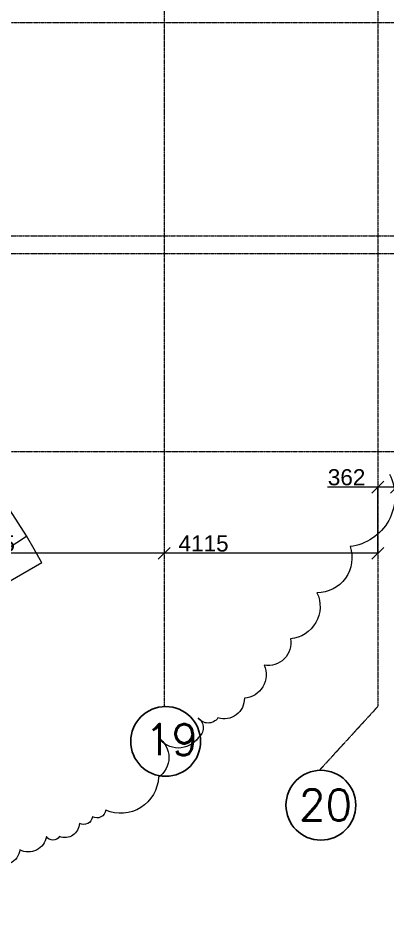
# Model space of a CAD drawing. Header units: inches. Extents: x 719368 to 6315912, y -2624014 to 446967.
# Drawn here: x 5995555 to 6002669, y -2158945 to -2141792 of the extents above; entities that cross this region are included whole.
import ezdxf

# ---------------------------------------------------------------- set-up
doc = ezdxf.new("R2010")
doc.units = ezdxf.units.IN
doc.header["$LTSCALE"] = 20
doc.header["$MEASUREMENT"] = 0
doc.header["$PDMODE"] = 3
doc.linetypes.add('CENTER', pattern=[2, 1.25, -0.25, 0.25, -0.25])
doc.layers.get('0').update_dxf_attribs({"color": 51, "lineweight": 30})
doc.layers.get('Defpoints').update_dxf_attribs({"lineweight": 25})
for name, color, linetype, lineweight in [('DIM', 7, 'Continuous', 13), ('GRID', 202, 'CENTER', 5), ('ramp', 9, 'Continuous', 5), ('STAIR', 4, 'Continuous', 25)]:
    doc.layers.add(name, color=color, linetype=linetype, lineweight=lineweight)
doc.layers.add('grid text', color=140, linetype='Continuous')
doc.styles.add('BOLD', font='arial.ttf')
doc.styles.add('L120', font='simplex.shx', dxfattribs={"height": 1})
doc.dimstyles.new('PL1', dxfattribs={"dimtxt": 275, "dimasz": 230, "dimexe": 0.18, "dimexo": 12, "dimgap": 30, "dimtad": 1, "dimjust": 1, "dimdec": 0, "dimzin": 0, "dimdsep": 46, "dimtxsty": 'BOLD', "dimblk": 'OBLIQUE', "dimcen": 0.09, "dimclrd": 256, "dimclre": 256, "dimadec": 0, "dimazin": 0, "dimtfac": 1, "dimtdec": 0, "dimtofl": 0, "dimtmove": 0, "dimatfit": 3, "dimfxl": 0.18, "dimtolj": 1, "dimtzin": 0, "dimlwd": -1, "dimlwe": -1, "dimarcsym": 0})

# ---------------------------------------------------------------- blocks, each defined once
blk = doc.blocks.new('_Oblique')
at = {"layer": 'STAIR', "color": 0, "lineweight": -2}
blk.add_line((-0.5, -0.5), (0.5, 0.5), dxfattribs=at)
blk = doc.blocks.new('*D246')
at = {"layer": 'Defpoints', "color": 0, "transparency": 16777216}
for p in [(5994257.683826483, -2152108.354024677), (5998372.981870856, -2152108.354024677), (5998372.981870856, -2152108.354024677)]:
    blk.add_point(p, dxfattribs=at)
at = {"layer": 'DIM', "transparency": 16777216}
for p, q in [((5994257.683826483, -2152096.354024677), (5994257.683826483, -2152108.174024676)), ((5998372.981870856, -2152108.354024677), (5994257.683826483, -2152108.354024677)), ((5998372.981870856, -2152096.354024677), (5998372.981870856, -2152108.174024676))]:
    blk.add_line(p, q, dxfattribs=at)
at = {"layer": 'DIM', "transparency": 16777216, "xscale": 230, "yscale": 230, "zscale": 230, "rotation": 180}
blk.add_blockref('_Oblique', (5994257.683826483, -2152108.354024677), dxfattribs=at)
at = {"layer": 'DIM', "transparency": 16777216, "xscale": 230, "yscale": 230, "zscale": 230}
blk.add_blockref('_Oblique', (5998372.981870856, -2152108.354024677), dxfattribs=at)
at = {"layer": 'DIM', "color": 0, "transparency": 16777216, "insert": (5995017.970320344, -2151920.076398483), "char_height": 310, "attachment_point": 5, "style": 'BOLD'}
blk.add_mtext('\\A1;4115', dxfattribs=at)
blk = doc.blocks.new('*D247')
at = {"layer": 'Defpoints', "color": 0, "transparency": 16777216}
for p in [(5998372.981870856, -2152108.354024677), (6002487.981926486, -2152108.354024677), (6002487.981926486, -2152108.354024677)]:
    blk.add_point(p, dxfattribs=at)
at = {"layer": 'DIM', "transparency": 16777216}
for p, q in [((5998372.981870856, -2152096.354024677), (5998372.981870856, -2152108.174024676)), ((6002487.981926486, -2152108.354024677), (5998372.981870856, -2152108.354024677)), ((6002487.981926486, -2152096.354024677), (6002487.981926486, -2152108.174024676))]:
    blk.add_line(p, q, dxfattribs=at)
at = {"layer": 'DIM', "transparency": 16777216, "xscale": 230, "yscale": 230, "zscale": 230, "rotation": 180}
blk.add_blockref('_Oblique', (5998372.981870856, -2152108.354024677), dxfattribs=at)
at = {"layer": 'DIM', "transparency": 16777216, "xscale": 230, "yscale": 230, "zscale": 230}
blk.add_blockref('_Oblique', (6002487.981926486, -2152108.354024677), dxfattribs=at)
at = {"layer": 'DIM', "color": 0, "transparency": 16777216, "insert": (5999133.268364717, -2151920.076398483), "char_height": 310, "attachment_point": 5, "style": 'BOLD'}
blk.add_mtext('\\A1;4115', dxfattribs=at)
blk = doc.blocks.new('*D248')
at = {"layer": 'Defpoints', "color": 0, "transparency": 16777216}
for p in [(6002849.683857995, -2150833.18035062), (6002487.981926486, -2152108.354024677), (6002849.683857995, -2152108.354024677)]:
    blk.add_point(p, dxfattribs=at)
at = {"layer": 'DIM', "transparency": 16777216}
for p, q in [((6002487.981926486, -2150833.18035062), (6001516.447137945, -2150833.18035062)), ((6002487.981926486, -2152096.354024677), (6002487.981926486, -2150833.00035062)), ((6002849.683857995, -2150833.18035062), (6002487.981926486, -2150833.18035062)), ((6002849.683857995, -2152096.354024677), (6002849.683857995, -2150833.00035062))]:
    blk.add_line(p, q, dxfattribs=at)
at = {"layer": 'DIM', "transparency": 16777216, "xscale": 230, "yscale": 230, "zscale": 230, "rotation": 180}
blk.add_blockref('_Oblique', (6002487.981926486, -2150833.18035062), dxfattribs=at)
at = {"layer": 'DIM', "transparency": 16777216, "xscale": 230, "yscale": 230, "zscale": 230}
blk.add_blockref('_Oblique', (6002849.683857995, -2150833.18035062), dxfattribs=at)
at = {"layer": 'DIM', "color": 0, "transparency": 16777216, "insert": (6001887.214532216, -2150644.796994549), "char_height": 310, "attachment_point": 5, "style": 'BOLD'}
blk.add_mtext('\\A1;362', dxfattribs=at)
blk = doc.blocks.new('A$C0E890EBD')
at = {"layer": 'ramp', "ltscale": 0.05}
for p, q in [((64.60803545147382, -9.75234391440722), (61.18526554407936, -11.98973533199319)), ((64.90182755001524, -10.26318875817879), (61.36526180010833, -12.30696009935923))]:
    blk.add_line(p, q, dxfattribs=at)
blk.add_arc((53.44853349966343, -16.51019155637277), 13.04618674419723, 28.60950156388854, 70.30676995308954, dxfattribs=at)

msp = doc.modelspace()

# ---------------------------------------------------------------- linework, layer by layer
at = {"layer": 'DIM'}
msp.add_lwpolyline([(6002715.919371879, -2150580.161474822, -0.52056705), (6001953.066616649, -2151977.204238442, -0.52056705), (6001317.358767504, -2152866.23086876, -0.52056705), (6000808.779143145, -2153755.257499079, -0.52056705), (6000300.216200093, -2154263.27363238, -0.52056705), (5999918.798163129, -2154898.295401965, -0.52056705), (5999410.235220077, -2155279.305898983, -0.52056705), (5999028.800501807, -2155279.305898983, -0.52056705), (5999028.800501807, -2155660.316396, -0.52056705), (5998265.947746573, -2155660.316396, -0.52056705), (5998265.947746573, -2156422.34380187, -0.52056705), (5997248.821860468, -2157057.35915962, -0.52056705), (5996994.532048287, -2157184.364795904, -0.52056705), (5996740.258917416, -2157311.370432188, -0.52056705), (5996358.824199146, -2157565.375292921, -0.52056705), (5996104.551068271, -2157565.375292921, -0.52056705), (5995595.988125218, -2157819.38656549, -0.52056705), (5995087.40850086, -2158073.391426222, -0.52056705), (5994960.280276073, -2158073.391426222, -0.52056705), (5994960.280276073, -2158200.397062507, -0.52056705), (5993815.992802573, -2158581.407559524, -0.52056705), (5993307.429859521, -2158581.407559524, -0.52056705), (5992671.722010376, -2158708.413195808, -0.52056705), (5992417.432198199, -2158962.418056541, -0.52056705)], format="xyb", dxfattribs=at)
at = {"layer": 'GRID', "ltscale": 0.05}
for p, q in [((5998372.981869744, -2115272.669662294), (5998372.981869744, -2155060.023210803)), ((6002487.981926011, -2115272.669662294), (6002487.981926011, -2155060.023210803)), ((5926274.7985564, -2141879.534393109), (6041274.924583599, -2141879.534393109)), ((5925637.067181659, -2146329.533328332), (6041274.924583599, -2146329.533328332)), ((5926274.7985564, -2150144.534393109), (6041274.924583599, -2150144.534393109)), ((6002487.981926011, -2155060.023210803), (6001362.985743569, -2156288.959960738))]:
    msp.add_line(p, q, dxfattribs=at)
at = {"layer": 'GRID', "color": 190, "ltscale": 0.05}
msp.add_line((5925637.067181659, -2145994.534393586), (6041274.924583599, -2145994.534393586), dxfattribs=at)
at = {"layer": 'grid text'}
for centre in [(5998402.44178872, -2155731.707402507), (6001392.445661591, -2156960.644151965)]:
    msp.add_circle(centre, 672.3299338882498, dxfattribs=at)

# ---------------------------------------------------------------- block references
at = {"color": 0, "xscale": 1000, "yscale": 1000, "zscale": 1000}
msp.add_blockref('A$C0E890EBD', (5931117.102798736, -2142029.533328099), dxfattribs=at)

# ---------------------------------------------------------------- texts
at = {"layer": 'grid text', "char_height": 600, "width": 804.9518026455189, "attachment_point": 1, "style": 'L120'}
for s, insert in [('19', (5998001.969601678, -2155399.1376398)), ('20', (6000967.614636468, -2156655.092630187))]:
    msp.add_mtext(s, dxfattribs=dict(at, insert=insert))

# ---------------------------------------------------------------- dimensions: what is measured, and where the dimension line sits
at = {"layer": 'DIM'}
for base, p1, p2, picture, middle in [((6002849.683857995, -2150833.18035062), (6002487.981926486, -2152108.354024677), (6002849.683857995, -2152108.354024677), '*D248', (6001887.214532216, -2150644.796994549)), ((5998372.981870856, -2152108.354024677), (5994257.683826483, -2152108.354024677), (5998372.981870856, -2152108.354024677), '*D246', (5995017.970320344, -2151920.076398483)), ((6002487.981926486, -2152108.354024677), (5998372.981870856, -2152108.354024677), (6002487.981926486, -2152108.354024677), '*D247', (5999133.268364717, -2151920.076398483))]:
    dim = msp.add_linear_dim(base=base, p1=p1, p2=p2, dimstyle='PL1', override={"dimtxt": 310}, dxfattribs=at)
    dim.commit()
    dim.dimension.update_dxf_attribs({"geometry": picture, "text_midpoint": middle})

doc.saveas('drawing.dxf')
